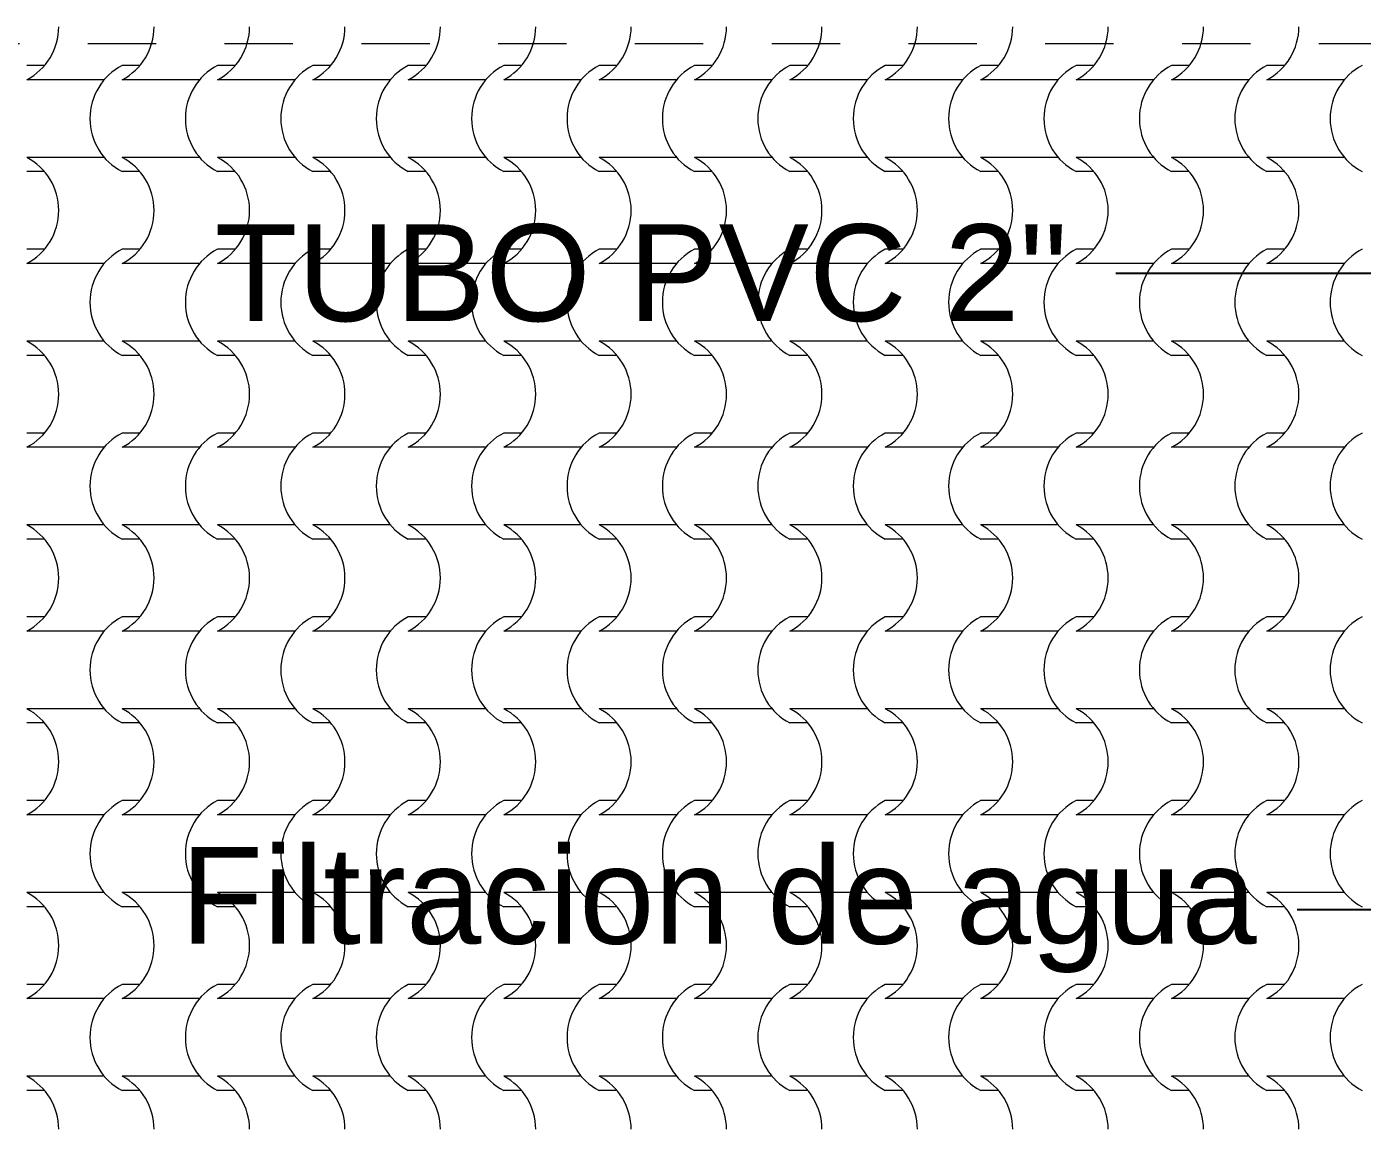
# Model space of a CAD drawing. Header units: metres. Extents: x -41 to 412, y -15 to 25.
# Drawn here: x 133.874 to 135.941, y 15.327 to 17.034 of the extents above; entities that cross this region are included whole.
import ezdxf

# ---------------------------------------------------------------- set-up
doc = ezdxf.new("R2010")
doc.units = ezdxf.units.M
doc.header["$MEASUREMENT"] = 0
doc.linetypes.add('Dashed', pattern=[0.211667, 0.105833, -0.105833])
for name, color, linetype in [('2D Drafting - General', 7, 'Continuous'), ('Annotation - Label', 7, 'Continuous'), ('Shell - Roof', 7, 'Continuous')]:
    doc.layers.add(name, color=color, linetype=linetype)
doc.styles.add('GENERATED_STYLE_2', font='arial.ttf')
doc.dimstyles.new('GENERATED_STYLE__5', dxfattribs={"dimtxt": 0.18, "dimasz": 0.1824, "dimexe": 0.18, "dimexo": 0.0625, "dimgap": 0.09, "dimtad": 0, "dimtih": 1, "dimtoh": 1, "dimdec": 4, "dimzin": 0, "dimdsep": 46, "dimcen": 0.09, "dimadec": 0, "dimazin": 0, "dimtfac": 1, "dimtdec": 4, "dimtmove": 0, "dimatfit": 3, "dimldrblk": 'ARROWHEAD_5', "dimfxl": 1, "dimtolj": 1, "dimtzin": 0, "dimarcsym": 0})

# ---------------------------------------------------------------- blocks, each defined once
blk = doc.blocks.new('*X47', base_point=(152.192, 0))
at = {"layer": 'Shell - Roof', "color": 23, "linetype": 'Continuous', "lineweight": 13, "true_color": 0xbf8080}
for p, q in [((133.9017, 16.9735), (133.8742, 16.9735)), ((134.0494, 16.9735), (134.0218, 16.9735)), ((134.197, 16.9735), (134.1695, 16.9735)), ((134.3446, 16.9735), (134.3171, 16.9735)), ((134.4923, 16.9735), (134.4647, 16.9735)), ((134.6399, 16.9735), (134.6124, 16.9735)), ((134.7875, 16.9735), (134.76, 16.9735)), ((134.9352, 16.9735), (134.9076, 16.9735)), ((135.0828, 16.9735), (135.0553, 16.9735)), ((135.2304, 16.9735), (135.2029, 16.9735)), ((135.3781, 16.9735), (135.3505, 16.9735)), ((135.5257, 16.9735), (135.4982, 16.9735)), ((135.6733, 16.9735), (135.6458, 16.9735)), ((135.821, 16.9735), (135.7934, 16.9735)), ((133.9341, 16.9515), (133.8742, 16.9515)), ((133.994, 16.9515), (133.9341, 16.9515)), ((134.0817, 16.9515), (134.0218, 16.9515)), ((134.1416, 16.9515), (134.0817, 16.9515)), ((134.2294, 16.9515), (134.1695, 16.9515)), ((134.2892, 16.9515), (134.2294, 16.9515)), ((134.377, 16.9515), (134.3171, 16.9515)), ((134.4369, 16.9515), (134.377, 16.9515)), ((134.5246, 16.9515), (134.4647, 16.9515)), ((134.5845, 16.9515), (134.5246, 16.9515)), ((134.6723, 16.9515), (134.6124, 16.9515)), ((134.7321, 16.9515), (134.6723, 16.9515)), ((134.8199, 16.9515), (134.76, 16.9515)), ((134.8798, 16.9515), (134.8199, 16.9515)), ((134.9675, 16.9515), (134.9076, 16.9515)), ((135.0274, 16.9515), (134.9675, 16.9515)), ((135.1152, 16.9515), (135.0553, 16.9515)), ((135.175, 16.9515), (135.1152, 16.9515)), ((135.2628, 16.9515), (135.2029, 16.9515)), ((135.3227, 16.9515), (135.2628, 16.9515)), ((135.4104, 16.9515), (135.3505, 16.9515)), ((135.4703, 16.9515), (135.4104, 16.9515)), ((135.558, 16.9515), (135.4982, 16.9515)), ((135.6179, 16.9515), (135.558, 16.9515)), ((135.7057, 16.9515), (135.6458, 16.9515)), ((135.7656, 16.9515), (135.7057, 16.9515)), ((135.8533, 16.9515), (135.7934, 16.9515)), ((135.9132, 16.9515), (135.8533, 16.9515)), ((133.9341, 16.8312), (133.8742, 16.8312)), ((133.994, 16.8312), (133.9341, 16.8312)), ((134.0817, 16.8312), (134.0218, 16.8312)), ((134.1416, 16.8312), (134.0817, 16.8312)), ((134.2294, 16.8312), (134.1695, 16.8312)), ((134.2892, 16.8312), (134.2294, 16.8312)), ((134.377, 16.8312), (134.3171, 16.8312)), ((134.4369, 16.8312), (134.377, 16.8312)), ((134.5246, 16.8312), (134.4647, 16.8312)), ((134.5845, 16.8312), (134.5246, 16.8312)), ((134.6723, 16.8312), (134.6124, 16.8312)), ((134.7321, 16.8312), (134.6723, 16.8312)), ((134.8199, 16.8312), (134.76, 16.8312)), ((134.8798, 16.8312), (134.8199, 16.8312)), ((134.9675, 16.8312), (134.9076, 16.8312)), ((135.0274, 16.8312), (134.9675, 16.8312)), ((135.1152, 16.8312), (135.0553, 16.8312)), ((135.175, 16.8312), (135.1152, 16.8312)), ((135.2628, 16.8312), (135.2029, 16.8312)), ((135.3227, 16.8312), (135.2628, 16.8312)), ((135.4104, 16.8312), (135.3505, 16.8312)), ((135.4703, 16.8312), (135.4104, 16.8312)), ((135.558, 16.8312), (135.4982, 16.8312)), ((135.6179, 16.8312), (135.558, 16.8312)), ((135.7057, 16.8312), (135.6458, 16.8312)), ((135.7656, 16.8312), (135.7057, 16.8312)), ((135.8533, 16.8312), (135.7934, 16.8312)), ((135.9132, 16.8312), (135.8533, 16.8312)), ((133.9017, 16.8092), (133.8742, 16.8092)), ((134.0494, 16.8092), (134.0218, 16.8092)), ((134.197, 16.8092), (134.1695, 16.8092)), ((134.3446, 16.8092), (134.3171, 16.8092)), ((134.4923, 16.8092), (134.4647, 16.8092)), ((134.6399, 16.8092), (134.6124, 16.8092)), ((134.7875, 16.8092), (134.76, 16.8092)), ((134.9352, 16.8092), (134.9076, 16.8092)), ((135.0828, 16.8092), (135.0553, 16.8092)), ((135.2304, 16.8092), (135.2029, 16.8092)), ((135.3781, 16.8092), (135.3505, 16.8092)), ((135.5257, 16.8092), (135.4982, 16.8092)), ((135.6733, 16.8092), (135.6458, 16.8092)), ((135.821, 16.8092), (135.7934, 16.8092)), ((133.9017, 16.689), (133.8742, 16.689)), ((134.0494, 16.689), (134.0218, 16.689)), ((134.197, 16.689), (134.1695, 16.689)), ((134.3446, 16.689), (134.3171, 16.689)), ((134.4923, 16.689), (134.4647, 16.689)), ((134.6399, 16.689), (134.6124, 16.689)), ((134.7875, 16.689), (134.76, 16.689)), ((134.9352, 16.689), (134.9076, 16.689)), ((135.0828, 16.689), (135.0553, 16.689)), ((135.2304, 16.689), (135.2029, 16.689)), ((135.3781, 16.689), (135.3505, 16.689)), ((135.5257, 16.689), (135.4982, 16.689)), ((135.6733, 16.689), (135.6458, 16.689)), ((135.821, 16.689), (135.7934, 16.689)), ((133.9341, 16.667), (133.8742, 16.667)), ((133.994, 16.667), (133.9341, 16.667)), ((134.0817, 16.667), (134.0218, 16.667)), ((134.1416, 16.667), (134.0817, 16.667)), ((134.2294, 16.667), (134.1695, 16.667)), ((134.2892, 16.667), (134.2294, 16.667)), ((134.377, 16.667), (134.3171, 16.667)), ((134.4369, 16.667), (134.377, 16.667)), ((134.5246, 16.667), (134.4647, 16.667)), ((134.5845, 16.667), (134.5246, 16.667)), ((134.6723, 16.667), (134.6124, 16.667)), ((134.7321, 16.667), (134.6723, 16.667)), ((134.8199, 16.667), (134.76, 16.667)), ((134.8798, 16.667), (134.8199, 16.667)), ((134.9675, 16.667), (134.9076, 16.667)), ((135.0274, 16.667), (134.9675, 16.667)), ((135.1152, 16.667), (135.0553, 16.667)), ((135.175, 16.667), (135.1152, 16.667)), ((135.2628, 16.667), (135.2029, 16.667)), ((135.3227, 16.667), (135.2628, 16.667)), ((135.4104, 16.667), (135.3505, 16.667)), ((135.4703, 16.667), (135.4104, 16.667)), ((135.558, 16.667), (135.4982, 16.667)), ((135.6179, 16.667), (135.558, 16.667)), ((135.7057, 16.667), (135.6458, 16.667)), ((135.7656, 16.667), (135.7057, 16.667)), ((135.8533, 16.667), (135.7934, 16.667)), ((135.9132, 16.667), (135.8533, 16.667)), ((133.9341, 16.5468), (133.8742, 16.5468)), ((133.994, 16.5468), (133.9341, 16.5468)), ((134.0817, 16.5468), (134.0218, 16.5468)), ((134.1416, 16.5468), (134.0817, 16.5468)), ((134.2294, 16.5468), (134.1695, 16.5468)), ((134.2892, 16.5468), (134.2294, 16.5468)), ((134.377, 16.5468), (134.3171, 16.5468)), ((134.4369, 16.5468), (134.377, 16.5468)), ((134.5246, 16.5468), (134.4647, 16.5468)), ((134.5845, 16.5468), (134.5246, 16.5468)), ((134.6723, 16.5468), (134.6124, 16.5468)), ((134.7321, 16.5468), (134.6723, 16.5468)), ((134.8199, 16.5468), (134.76, 16.5468)), ((134.8798, 16.5468), (134.8199, 16.5468)), ((134.9675, 16.5468), (134.9076, 16.5468)), ((135.0274, 16.5468), (134.9675, 16.5468)), ((135.1152, 16.5468), (135.0553, 16.5468)), ((135.175, 16.5468), (135.1152, 16.5468)), ((135.2628, 16.5468), (135.2029, 16.5468)), ((135.3227, 16.5468), (135.2628, 16.5468)), ((135.4104, 16.5468), (135.3505, 16.5468)), ((135.4703, 16.5468), (135.4104, 16.5468)), ((135.558, 16.5468), (135.4982, 16.5468)), ((135.6179, 16.5468), (135.558, 16.5468)), ((135.7057, 16.5468), (135.6458, 16.5468)), ((135.7656, 16.5468), (135.7057, 16.5468)), ((135.8533, 16.5468), (135.7934, 16.5468)), ((135.9132, 16.5468), (135.8533, 16.5468)), ((133.9017, 16.5247), (133.8742, 16.5247)), ((134.0494, 16.5247), (134.0218, 16.5247)), ((134.197, 16.5247), (134.1695, 16.5247)), ((134.3446, 16.5247), (134.3171, 16.5247)), ((134.4923, 16.5247), (134.4647, 16.5247)), ((134.6399, 16.5247), (134.6124, 16.5247)), ((134.7875, 16.5247), (134.76, 16.5247)), ((134.9352, 16.5247), (134.9076, 16.5247)), ((135.0828, 16.5247), (135.0553, 16.5247)), ((135.2304, 16.5247), (135.2029, 16.5247)), ((135.3781, 16.5247), (135.3505, 16.5247)), ((135.5257, 16.5247), (135.4982, 16.5247)), ((135.6733, 16.5247), (135.6458, 16.5247)), ((135.821, 16.5247), (135.7934, 16.5247)), ((133.9017, 16.4045), (133.8742, 16.4045)), ((134.0494, 16.4045), (134.0218, 16.4045)), ((134.197, 16.4045), (134.1695, 16.4045)), ((134.3446, 16.4045), (134.3171, 16.4045)), ((134.4923, 16.4045), (134.4647, 16.4045)), ((134.6399, 16.4045), (134.6124, 16.4045)), ((134.7875, 16.4045), (134.76, 16.4045)), ((134.9352, 16.4045), (134.9076, 16.4045)), ((135.0828, 16.4045), (135.0553, 16.4045)), ((135.2304, 16.4045), (135.2029, 16.4045)), ((135.3781, 16.4045), (135.3505, 16.4045)), ((135.5257, 16.4045), (135.4982, 16.4045)), ((135.6733, 16.4045), (135.6458, 16.4045)), ((135.821, 16.4045), (135.7934, 16.4045)), ((133.9341, 16.3825), (133.8742, 16.3825)), ((133.994, 16.3825), (133.9341, 16.3825)), ((134.0817, 16.3825), (134.0218, 16.3825)), ((134.1416, 16.3825), (134.0817, 16.3825)), ((134.2294, 16.3825), (134.1695, 16.3825)), ((134.2892, 16.3825), (134.2294, 16.3825)), ((134.377, 16.3825), (134.3171, 16.3825)), ((134.4369, 16.3825), (134.377, 16.3825)), ((134.5246, 16.3825), (134.4647, 16.3825)), ((134.5845, 16.3825), (134.5246, 16.3825)), ((134.6723, 16.3825), (134.6124, 16.3825)), ((134.7321, 16.3825), (134.6723, 16.3825)), ((134.8199, 16.3825), (134.76, 16.3825)), ((134.8798, 16.3825), (134.8199, 16.3825)), ((134.9675, 16.3825), (134.9076, 16.3825)), ((135.0274, 16.3825), (134.9675, 16.3825)), ((135.1152, 16.3825), (135.0553, 16.3825)), ((135.175, 16.3825), (135.1152, 16.3825)), ((135.2628, 16.3825), (135.2029, 16.3825)), ((135.3227, 16.3825), (135.2628, 16.3825)), ((135.4104, 16.3825), (135.3505, 16.3825)), ((135.4703, 16.3825), (135.4104, 16.3825)), ((135.558, 16.3825), (135.4982, 16.3825)), ((135.6179, 16.3825), (135.558, 16.3825)), ((135.7057, 16.3825), (135.6458, 16.3825)), ((135.7656, 16.3825), (135.7057, 16.3825)), ((135.8533, 16.3825), (135.7934, 16.3825)), ((135.9132, 16.3825), (135.8533, 16.3825)), ((133.9341, 16.2623), (133.8742, 16.2623)), ((133.994, 16.2623), (133.9341, 16.2623)), ((134.0817, 16.2623), (134.0218, 16.2623)), ((134.1416, 16.2623), (134.0817, 16.2623)), ((134.2294, 16.2623), (134.1695, 16.2623)), ((134.2892, 16.2623), (134.2294, 16.2623)), ((134.377, 16.2623), (134.3171, 16.2623)), ((134.4369, 16.2623), (134.377, 16.2623)), ((134.5246, 16.2623), (134.4647, 16.2623)), ((134.5845, 16.2623), (134.5246, 16.2623)), ((134.6723, 16.2623), (134.6124, 16.2623)), ((134.7321, 16.2623), (134.6723, 16.2623)), ((134.8199, 16.2623), (134.76, 16.2623)), ((134.8798, 16.2623), (134.8199, 16.2623)), ((134.9675, 16.2623), (134.9076, 16.2623)), ((135.0274, 16.2623), (134.9675, 16.2623)), ((135.1152, 16.2623), (135.0553, 16.2623)), ((135.175, 16.2623), (135.1152, 16.2623)), ((135.2628, 16.2623), (135.2029, 16.2623)), ((135.3227, 16.2623), (135.2628, 16.2623)), ((135.4104, 16.2623), (135.3505, 16.2623)), ((135.4703, 16.2623), (135.4104, 16.2623)), ((135.558, 16.2623), (135.4982, 16.2623)), ((135.6179, 16.2623), (135.558, 16.2623)), ((135.7057, 16.2623), (135.6458, 16.2623)), ((135.7656, 16.2623), (135.7057, 16.2623)), ((135.8533, 16.2623), (135.7934, 16.2623)), ((135.9132, 16.2623), (135.8533, 16.2623)), ((133.9017, 16.2403), (133.8742, 16.2403)), ((134.0494, 16.2403), (134.0218, 16.2403)), ((134.197, 16.2403), (134.1695, 16.2403)), ((134.3446, 16.2403), (134.3171, 16.2403)), ((134.4923, 16.2403), (134.4647, 16.2403)), ((134.6399, 16.2403), (134.6124, 16.2403)), ((134.7875, 16.2403), (134.76, 16.2403)), ((134.9352, 16.2403), (134.9076, 16.2403)), ((135.0828, 16.2403), (135.0553, 16.2403)), ((135.2304, 16.2403), (135.2029, 16.2403)), ((135.3781, 16.2403), (135.3505, 16.2403)), ((135.5257, 16.2403), (135.4982, 16.2403)), ((135.6733, 16.2403), (135.6458, 16.2403)), ((135.821, 16.2403), (135.7934, 16.2403)), ((133.9017, 16.12), (133.8742, 16.12)), ((134.0494, 16.12), (134.0218, 16.12)), ((134.197, 16.12), (134.1695, 16.12)), ((134.3446, 16.12), (134.3171, 16.12)), ((134.4923, 16.12), (134.4647, 16.12)), ((134.6399, 16.12), (134.6124, 16.12)), ((134.7875, 16.12), (134.76, 16.12)), ((134.9352, 16.12), (134.9076, 16.12)), ((135.0828, 16.12), (135.0553, 16.12)), ((135.2304, 16.12), (135.2029, 16.12)), ((135.3781, 16.12), (135.3505, 16.12)), ((135.5257, 16.12), (135.4982, 16.12)), ((135.6733, 16.12), (135.6458, 16.12)), ((135.821, 16.12), (135.7934, 16.12)), ((133.9341, 16.098), (133.8742, 16.098)), ((133.994, 16.098), (133.9341, 16.098)), ((134.0817, 16.098), (134.0218, 16.098)), ((134.1416, 16.098), (134.0817, 16.098)), ((134.2294, 16.098), (134.1695, 16.098)), ((134.2892, 16.098), (134.2294, 16.098)), ((134.377, 16.098), (134.3171, 16.098)), ((134.4369, 16.098), (134.377, 16.098)), ((134.5246, 16.098), (134.4647, 16.098)), ((134.5845, 16.098), (134.5246, 16.098)), ((134.6723, 16.098), (134.6124, 16.098)), ((134.7321, 16.098), (134.6723, 16.098)), ((134.8199, 16.098), (134.76, 16.098)), ((134.8798, 16.098), (134.8199, 16.098)), ((134.9675, 16.098), (134.9076, 16.098)), ((135.0274, 16.098), (134.9675, 16.098)), ((135.1152, 16.098), (135.0553, 16.098)), ((135.175, 16.098), (135.1152, 16.098)), ((135.2628, 16.098), (135.2029, 16.098)), ((135.3227, 16.098), (135.2628, 16.098)), ((135.4104, 16.098), (135.3505, 16.098)), ((135.4703, 16.098), (135.4104, 16.098)), ((135.558, 16.098), (135.4982, 16.098)), ((135.6179, 16.098), (135.558, 16.098)), ((135.7057, 16.098), (135.6458, 16.098)), ((135.7656, 16.098), (135.7057, 16.098)), ((135.8533, 16.098), (135.7934, 16.098)), ((135.9132, 16.098), (135.8533, 16.098)), ((133.9341, 15.9778), (133.8742, 15.9778)), ((133.994, 15.9778), (133.9341, 15.9778)), ((134.0817, 15.9778), (134.0218, 15.9778)), ((134.1416, 15.9778), (134.0817, 15.9778)), ((134.2294, 15.9778), (134.1695, 15.9778)), ((134.2892, 15.9778), (134.2294, 15.9778)), ((134.377, 15.9778), (134.3171, 15.9778)), ((134.4369, 15.9778), (134.377, 15.9778)), ((134.5246, 15.9778), (134.4647, 15.9778)), ((134.5845, 15.9778), (134.5246, 15.9778)), ((134.6723, 15.9778), (134.6124, 15.9778)), ((134.7321, 15.9778), (134.6723, 15.9778)), ((134.8199, 15.9778), (134.76, 15.9778)), ((134.8798, 15.9778), (134.8199, 15.9778)), ((134.9675, 15.9778), (134.9076, 15.9778)), ((135.0274, 15.9778), (134.9675, 15.9778)), ((135.1152, 15.9778), (135.0553, 15.9778)), ((135.175, 15.9778), (135.1152, 15.9778)), ((135.2628, 15.9778), (135.2029, 15.9778)), ((135.3227, 15.9778), (135.2628, 15.9778)), ((135.4104, 15.9778), (135.3505, 15.9778)), ((135.4703, 15.9778), (135.4104, 15.9778)), ((135.558, 15.9778), (135.4982, 15.9778)), ((135.6179, 15.9778), (135.558, 15.9778)), ((135.7057, 15.9778), (135.6458, 15.9778)), ((135.7656, 15.9778), (135.7057, 15.9778)), ((135.8533, 15.9778), (135.7934, 15.9778)), ((135.9132, 15.9778), (135.8533, 15.9778)), ((133.9017, 15.9558), (133.8742, 15.9558)), ((134.0494, 15.9558), (134.0218, 15.9558)), ((134.197, 15.9558), (134.1695, 15.9558)), ((134.3446, 15.9558), (134.3171, 15.9558)), ((134.4923, 15.9558), (134.4647, 15.9558)), ((134.6399, 15.9558), (134.6124, 15.9558)), ((134.7875, 15.9558), (134.76, 15.9558)), ((134.9352, 15.9558), (134.9076, 15.9558)), ((135.0828, 15.9558), (135.0553, 15.9558)), ((135.2304, 15.9558), (135.2029, 15.9558)), ((135.3781, 15.9558), (135.3505, 15.9558)), ((135.5257, 15.9558), (135.4982, 15.9558)), ((135.6733, 15.9558), (135.6458, 15.9558)), ((135.821, 15.9558), (135.7934, 15.9558)), ((133.9017, 15.8356), (133.8742, 15.8356)), ((134.0494, 15.8356), (134.0218, 15.8356)), ((134.197, 15.8356), (134.1695, 15.8356)), ((134.3446, 15.8356), (134.3171, 15.8356)), ((134.4923, 15.8356), (134.4647, 15.8356)), ((134.6399, 15.8356), (134.6124, 15.8356)), ((134.7875, 15.8356), (134.76, 15.8356)), ((134.9352, 15.8356), (134.9076, 15.8356)), ((135.0828, 15.8356), (135.0553, 15.8356)), ((135.2304, 15.8356), (135.2029, 15.8356)), ((135.3781, 15.8356), (135.3505, 15.8356)), ((135.5257, 15.8356), (135.4982, 15.8356)), ((135.6733, 15.8356), (135.6458, 15.8356)), ((135.821, 15.8356), (135.7934, 15.8356)), ((133.9341, 15.8135), (133.8742, 15.8135)), ((133.994, 15.8135), (133.9341, 15.8135)), ((134.0817, 15.8135), (134.0218, 15.8135)), ((134.1416, 15.8135), (134.0817, 15.8135)), ((134.2294, 15.8135), (134.1695, 15.8135)), ((134.2892, 15.8135), (134.2294, 15.8135)), ((134.377, 15.8135), (134.3171, 15.8135)), ((134.4369, 15.8135), (134.377, 15.8135)), ((134.5246, 15.8135), (134.4647, 15.8135)), ((134.5845, 15.8135), (134.5246, 15.8135)), ((134.6723, 15.8135), (134.6124, 15.8135)), ((134.7321, 15.8135), (134.6723, 15.8135)), ((134.8199, 15.8135), (134.76, 15.8135)), ((134.8798, 15.8135), (134.8199, 15.8135)), ((134.9675, 15.8135), (134.9076, 15.8135)), ((135.0274, 15.8135), (134.9675, 15.8135)), ((135.1152, 15.8135), (135.0553, 15.8135)), ((135.175, 15.8135), (135.1152, 15.8135)), ((135.2628, 15.8135), (135.2029, 15.8135)), ((135.3227, 15.8135), (135.2628, 15.8135)), ((135.4104, 15.8135), (135.3505, 15.8135)), ((135.4703, 15.8135), (135.4104, 15.8135)), ((135.558, 15.8135), (135.4982, 15.8135)), ((135.6179, 15.8135), (135.558, 15.8135)), ((135.7057, 15.8135), (135.6458, 15.8135)), ((135.7656, 15.8135), (135.7057, 15.8135)), ((135.8533, 15.8135), (135.7934, 15.8135)), ((135.9132, 15.8135), (135.8533, 15.8135)), ((133.9341, 15.6933), (133.8742, 15.6933)), ((133.994, 15.6933), (133.9341, 15.6933)), ((134.0817, 15.6933), (134.0218, 15.6933)), ((134.1416, 15.6933), (134.0817, 15.6933)), ((134.2294, 15.6933), (134.1695, 15.6933)), ((134.2892, 15.6933), (134.2294, 15.6933)), ((134.377, 15.6933), (134.3171, 15.6933)), ((134.4369, 15.6933), (134.377, 15.6933)), ((134.5246, 15.6933), (134.4647, 15.6933)), ((134.5845, 15.6933), (134.5246, 15.6933)), ((134.6723, 15.6933), (134.6124, 15.6933)), ((134.7321, 15.6933), (134.6723, 15.6933)), ((134.8199, 15.6933), (134.76, 15.6933)), ((134.8798, 15.6933), (134.8199, 15.6933)), ((134.9675, 15.6933), (134.9076, 15.6933)), ((135.0274, 15.6933), (134.9675, 15.6933)), ((135.1152, 15.6933), (135.0553, 15.6933)), ((135.175, 15.6933), (135.1152, 15.6933)), ((135.2628, 15.6933), (135.2029, 15.6933)), ((135.3227, 15.6933), (135.2628, 15.6933)), ((135.4104, 15.6933), (135.3505, 15.6933)), ((135.4703, 15.6933), (135.4104, 15.6933)), ((135.558, 15.6933), (135.4982, 15.6933)), ((135.6179, 15.6933), (135.558, 15.6933)), ((135.7057, 15.6933), (135.6458, 15.6933)), ((135.7656, 15.6933), (135.7057, 15.6933)), ((135.8533, 15.6933), (135.7934, 15.6933)), ((135.9132, 15.6933), (135.8533, 15.6933)), ((133.9017, 15.6713), (133.8742, 15.6713)), ((134.0494, 15.6713), (134.0218, 15.6713)), ((134.197, 15.6713), (134.1695, 15.6713)), ((134.3446, 15.6713), (134.3171, 15.6713)), ((134.4923, 15.6713), (134.4647, 15.6713)), ((134.6399, 15.6713), (134.6124, 15.6713)), ((134.7875, 15.6713), (134.76, 15.6713)), ((134.9352, 15.6713), (134.9076, 15.6713)), ((135.0828, 15.6713), (135.0553, 15.6713)), ((135.2304, 15.6713), (135.2029, 15.6713)), ((135.3781, 15.6713), (135.3505, 15.6713)), ((135.5257, 15.6713), (135.4982, 15.6713)), ((135.6733, 15.6713), (135.6458, 15.6713)), ((135.821, 15.6713), (135.7934, 15.6713)), ((133.9017, 15.5511), (133.8742, 15.5511)), ((134.0494, 15.5511), (134.0218, 15.5511)), ((134.197, 15.5511), (134.1695, 15.5511)), ((134.3446, 15.5511), (134.3171, 15.5511)), ((134.4923, 15.5511), (134.4647, 15.5511)), ((134.6399, 15.5511), (134.6124, 15.5511)), ((134.7875, 15.5511), (134.76, 15.5511)), ((134.9352, 15.5511), (134.9076, 15.5511)), ((135.0828, 15.5511), (135.0553, 15.5511)), ((135.2304, 15.5511), (135.2029, 15.5511)), ((135.3781, 15.5511), (135.3505, 15.5511)), ((135.5257, 15.5511), (135.4982, 15.5511)), ((135.6733, 15.5511), (135.6458, 15.5511)), ((135.821, 15.5511), (135.7934, 15.5511)), ((133.9341, 15.5291), (133.8742, 15.5291)), ((133.994, 15.5291), (133.9341, 15.5291)), ((134.0817, 15.5291), (134.0218, 15.5291)), ((134.1416, 15.5291), (134.0817, 15.5291)), ((134.2294, 15.5291), (134.1695, 15.5291)), ((134.2892, 15.5291), (134.2294, 15.5291)), ((134.377, 15.5291), (134.3171, 15.5291)), ((134.4369, 15.5291), (134.377, 15.5291)), ((134.5246, 15.5291), (134.4647, 15.5291)), ((134.5845, 15.5291), (134.5246, 15.5291)), ((134.6723, 15.5291), (134.6124, 15.5291)), ((134.7321, 15.5291), (134.6723, 15.5291)), ((134.8199, 15.5291), (134.76, 15.5291)), ((134.8798, 15.5291), (134.8199, 15.5291)), ((134.9675, 15.5291), (134.9076, 15.5291)), ((135.0274, 15.5291), (134.9675, 15.5291)), ((135.1152, 15.5291), (135.0553, 15.5291)), ((135.175, 15.5291), (135.1152, 15.5291)), ((135.2628, 15.5291), (135.2029, 15.5291)), ((135.3227, 15.5291), (135.2628, 15.5291)), ((135.4104, 15.5291), (135.3505, 15.5291)), ((135.4703, 15.5291), (135.4104, 15.5291)), ((135.558, 15.5291), (135.4982, 15.5291)), ((135.6179, 15.5291), (135.558, 15.5291)), ((135.7057, 15.5291), (135.6458, 15.5291)), ((135.7656, 15.5291), (135.7057, 15.5291)), ((135.8533, 15.5291), (135.7934, 15.5291)), ((135.9132, 15.5291), (135.8533, 15.5291)), ((133.9341, 15.4088), (133.8742, 15.4088)), ((133.994, 15.4088), (133.9341, 15.4088)), ((134.0817, 15.4088), (134.0218, 15.4088)), ((134.1416, 15.4088), (134.0817, 15.4088)), ((134.2294, 15.4088), (134.1695, 15.4088)), ((134.2892, 15.4088), (134.2294, 15.4088)), ((134.377, 15.4088), (134.3171, 15.4088)), ((134.4369, 15.4088), (134.377, 15.4088)), ((134.5246, 15.4088), (134.4647, 15.4088)), ((134.5845, 15.4088), (134.5246, 15.4088)), ((134.6723, 15.4088), (134.6124, 15.4088)), ((134.7321, 15.4088), (134.6723, 15.4088)), ((134.8199, 15.4088), (134.76, 15.4088)), ((134.8798, 15.4088), (134.8199, 15.4088)), ((134.9675, 15.4088), (134.9076, 15.4088)), ((135.0274, 15.4088), (134.9675, 15.4088)), ((135.1152, 15.4088), (135.0553, 15.4088)), ((135.175, 15.4088), (135.1152, 15.4088)), ((135.2628, 15.4088), (135.2029, 15.4088)), ((135.3227, 15.4088), (135.2628, 15.4088)), ((135.4104, 15.4088), (135.3505, 15.4088)), ((135.4703, 15.4088), (135.4104, 15.4088)), ((135.558, 15.4088), (135.4982, 15.4088)), ((135.6179, 15.4088), (135.558, 15.4088)), ((135.7057, 15.4088), (135.6458, 15.4088)), ((135.7656, 15.4088), (135.7057, 15.4088)), ((135.8533, 15.4088), (135.7934, 15.4088)), ((135.9132, 15.4088), (135.8533, 15.4088)), ((133.9017, 15.3868), (133.8742, 15.3868)), ((134.0494, 15.3868), (134.0218, 15.3868)), ((134.197, 15.3868), (134.1695, 15.3868)), ((134.3446, 15.3868), (134.3171, 15.3868)), ((134.4923, 15.3868), (134.4647, 15.3868)), ((134.6399, 15.3868), (134.6124, 15.3868)), ((134.7875, 15.3868), (134.76, 15.3868)), ((134.9352, 15.3868), (134.9076, 15.3868)), ((135.0828, 15.3868), (135.0553, 15.3868)), ((135.2304, 15.3868), (135.2029, 15.3868)), ((135.3781, 15.3868), (135.3505, 15.3868)), ((135.5257, 15.3868), (135.4982, 15.3868)), ((135.6733, 15.3868), (135.6458, 15.3868)), ((135.821, 15.3868), (135.7934, 15.3868))]:
    blk.add_line(p, q, dxfattribs=at)
for centre, major_axis, start_param, end_param in [((133.833, 17.0339), (0, 0.0925), 3.612631, 4.709413), ((133.9806, 17.0339), (0, 0.0925), 3.612631, 4.709413), ((134.1283, 17.0339), (0, 0.0925), 3.612631, 4.709413), ((134.2759, 17.0339), (0, 0.0925), 3.612631, 4.709413), ((134.4235, 17.0339), (0, 0.0925), 3.612631, 4.709413), ((134.5712, 17.0339), (0, 0.0925), 3.612631, 4.709413), ((134.7188, 17.0339), (0, 0.0925), 3.612631, 4.709413), ((134.8664, 17.0339), (0, 0.0925), 3.612631, 4.709413), ((135.0141, 17.0339), (0, 0.0925), 3.612631, 4.709413), ((135.1617, 17.0339), (0, 0.0925), 3.612631, 4.709413), ((135.3093, 17.0339), (0, 0.0925), 3.612631, 4.709413), ((135.457, 17.0339), (0, 0.0925), 3.612631, 4.709413), ((135.6046, 17.0339), (0, 0.0925), 3.612631, 4.709413), ((135.7522, 17.0339), (0, 0.0925), 3.612631, 4.709413), ((134.0624, 16.8914), (0, 0.0919), 0.466079, 2.675513), ((134.21, 16.8914), (0, 0.0919), 0.466079, 2.675513), ((134.3577, 16.8914), (0, 0.0919), 0.466079, 2.675513), ((134.5053, 16.8914), (0, 0.0919), 0.466079, 2.675513), ((134.6529, 16.8914), (0, 0.0919), 0.466079, 2.675513), ((134.8006, 16.8914), (0, 0.0919), 0.466079, 2.675513), ((134.9482, 16.8914), (0, 0.0919), 0.466079, 2.675513), ((135.0958, 16.8914), (0, 0.0919), 0.466079, 2.675513), ((135.2435, 16.8914), (0, 0.0919), 0.466079, 2.675513), ((135.3911, 16.8914), (0, 0.0919), 0.466079, 2.675513), ((135.5387, 16.8914), (0, 0.0919), 0.466079, 2.675513), ((135.6864, 16.8914), (0, 0.0919), 0.466079, 2.675513), ((135.834, 16.8914), (0, 0.0919), 0.466079, 2.675513), ((135.9816, 16.8914), (0, 0.0919), 0.466079, 2.675513), ((133.833, 16.7488), (0, 0.0925), 4.715365, 5.812147), ((133.9806, 16.7488), (0, 0.0925), 4.715365, 5.812147), ((134.1283, 16.7488), (0, 0.0925), 4.715365, 5.812147), ((134.2759, 16.7488), (0, 0.0925), 4.715365, 5.812147), ((134.4235, 16.7488), (0, 0.0925), 4.715365, 5.812147), ((134.5712, 16.7488), (0, 0.0925), 4.715365, 5.812147), ((134.7188, 16.7488), (0, 0.0925), 4.715365, 5.812147), ((134.8664, 16.7488), (0, 0.0925), 4.715365, 5.812147), ((135.0141, 16.7488), (0, 0.0925), 4.715365, 5.812147), ((135.1617, 16.7488), (0, 0.0925), 4.715365, 5.812147), ((135.3093, 16.7488), (0, 0.0925), 4.715365, 5.812147), ((135.457, 16.7488), (0, 0.0925), 4.715365, 5.812147), ((135.6046, 16.7488), (0, 0.0925), 4.715365, 5.812147), ((135.7522, 16.7488), (0, 0.0925), 4.715365, 5.812147), ((133.833, 16.7494), (0, 0.0925), 3.612631, 4.709413), ((133.9806, 16.7494), (0, 0.0925), 3.612631, 4.709413), ((134.1283, 16.7494), (0, 0.0925), 3.612631, 4.709413), ((134.2759, 16.7494), (0, 0.0925), 3.612631, 4.709413), ((134.4235, 16.7494), (0, 0.0925), 3.612631, 4.709413), ((134.5712, 16.7494), (0, 0.0925), 3.612631, 4.709413), ((134.7188, 16.7494), (0, 0.0925), 3.612631, 4.709413), ((134.8664, 16.7494), (0, 0.0925), 3.612631, 4.709413), ((135.0141, 16.7494), (0, 0.0925), 3.612631, 4.709413), ((135.1617, 16.7494), (0, 0.0925), 3.612631, 4.709413), ((135.3093, 16.7494), (0, 0.0925), 3.612631, 4.709413), ((135.457, 16.7494), (0, 0.0925), 3.612631, 4.709413), ((135.6046, 16.7494), (0, 0.0925), 3.612631, 4.709413), ((135.7522, 16.7494), (0, 0.0925), 3.612631, 4.709413), ((134.0624, 16.6069), (0, 0.0919), 0.466079, 2.675513), ((134.21, 16.6069), (0, 0.0919), 0.466079, 2.675513), ((134.3577, 16.6069), (0, 0.0919), 0.466079, 2.675513), ((134.5053, 16.6069), (0, 0.0919), 0.466079, 2.675513), ((134.6529, 16.6069), (0, 0.0919), 0.466079, 2.675513), ((134.8006, 16.6069), (0, 0.0919), 0.466079, 2.675513), ((134.9482, 16.6069), (0, 0.0919), 0.466079, 2.675513), ((135.0958, 16.6069), (0, 0.0919), 0.466079, 2.675513), ((135.2435, 16.6069), (0, 0.0919), 0.466079, 2.675513), ((135.3911, 16.6069), (0, 0.0919), 0.466079, 2.675513), ((135.5387, 16.6069), (0, 0.0919), 0.466079, 2.675513), ((135.6864, 16.6069), (0, 0.0919), 0.466079, 2.675513), ((135.834, 16.6069), (0, 0.0919), 0.466079, 2.675513), ((135.9816, 16.6069), (0, 0.0919), 0.466079, 2.675513), ((133.833, 16.4644), (0, 0.0925), 4.715365, 5.812147), ((133.9806, 16.4644), (0, 0.0925), 4.715365, 5.812147), ((134.1283, 16.4644), (0, 0.0925), 4.715365, 5.812147), ((134.2759, 16.4644), (0, 0.0925), 4.715365, 5.812147), ((134.4235, 16.4644), (0, 0.0925), 4.715365, 5.812147), ((134.5712, 16.4644), (0, 0.0925), 4.715365, 5.812147), ((134.7188, 16.4644), (0, 0.0925), 4.715365, 5.812147), ((134.8664, 16.4644), (0, 0.0925), 4.715365, 5.812147), ((135.0141, 16.4644), (0, 0.0925), 4.715365, 5.812147), ((135.1617, 16.4644), (0, 0.0925), 4.715365, 5.812147), ((135.3093, 16.4644), (0, 0.0925), 4.715365, 5.812147), ((135.457, 16.4644), (0, 0.0925), 4.715365, 5.812147), ((135.6046, 16.4644), (0, 0.0925), 4.715365, 5.812147), ((135.7522, 16.4644), (0, 0.0925), 4.715365, 5.812147), ((133.833, 16.4649), (0, 0.0925), 3.612631, 4.709413), ((133.9806, 16.4649), (0, 0.0925), 3.612631, 4.709413), ((134.1283, 16.4649), (0, 0.0925), 3.612631, 4.709413), ((134.2759, 16.4649), (0, 0.0925), 3.612631, 4.709413), ((134.4235, 16.4649), (0, 0.0925), 3.612631, 4.709413), ((134.5712, 16.4649), (0, 0.0925), 3.612631, 4.709413), ((134.7188, 16.4649), (0, 0.0925), 3.612631, 4.709413), ((134.8664, 16.4649), (0, 0.0925), 3.612631, 4.709413), ((135.0141, 16.4649), (0, 0.0925), 3.612631, 4.709413), ((135.1617, 16.4649), (0, 0.0925), 3.612631, 4.709413), ((135.3093, 16.4649), (0, 0.0925), 3.612631, 4.709413), ((135.457, 16.4649), (0, 0.0925), 3.612631, 4.709413), ((135.6046, 16.4649), (0, 0.0925), 3.612631, 4.709413), ((135.7522, 16.4649), (0, 0.0925), 3.612631, 4.709413), ((134.0624, 16.3224), (0, 0.0919), 0.466079, 2.675513), ((134.21, 16.3224), (0, 0.0919), 0.466079, 2.675513), ((134.3577, 16.3224), (0, 0.0919), 0.466079, 2.675513), ((134.5053, 16.3224), (0, 0.0919), 0.466079, 2.675513), ((134.6529, 16.3224), (0, 0.0919), 0.466079, 2.675513), ((134.8006, 16.3224), (0, 0.0919), 0.466079, 2.675513), ((134.9482, 16.3224), (0, 0.0919), 0.466079, 2.675513), ((135.0958, 16.3224), (0, 0.0919), 0.466079, 2.675513), ((135.2435, 16.3224), (0, 0.0919), 0.466079, 2.675513), ((135.3911, 16.3224), (0, 0.0919), 0.466079, 2.675513), ((135.5387, 16.3224), (0, 0.0919), 0.466079, 2.675513), ((135.6864, 16.3224), (0, 0.0919), 0.466079, 2.675513), ((135.834, 16.3224), (0, 0.0919), 0.466079, 2.675513), ((135.9816, 16.3224), (0, 0.0919), 0.466079, 2.675513), ((133.833, 16.1799), (0, 0.0925), 4.715365, 5.812147), ((133.9806, 16.1799), (0, 0.0925), 4.715365, 5.812147), ((134.1283, 16.1799), (0, 0.0925), 4.715365, 5.812147), ((134.2759, 16.1799), (0, 0.0925), 4.715365, 5.812147), ((134.4235, 16.1799), (0, 0.0925), 4.715365, 5.812147), ((134.5712, 16.1799), (0, 0.0925), 4.715365, 5.812147), ((134.7188, 16.1799), (0, 0.0925), 4.715365, 5.812147), ((134.8664, 16.1799), (0, 0.0925), 4.715365, 5.812147), ((135.0141, 16.1799), (0, 0.0925), 4.715365, 5.812147), ((135.1617, 16.1799), (0, 0.0925), 4.715365, 5.812147), ((135.3093, 16.1799), (0, 0.0925), 4.715365, 5.812147), ((135.457, 16.1799), (0, 0.0925), 4.715365, 5.812147), ((135.6046, 16.1799), (0, 0.0925), 4.715365, 5.812147), ((135.7522, 16.1799), (0, 0.0925), 4.715365, 5.812147), ((133.833, 16.1804), (0, 0.0925), 3.612631, 4.709413), ((133.9806, 16.1804), (0, 0.0925), 3.612631, 4.709413), ((134.1283, 16.1804), (0, 0.0925), 3.612631, 4.709413), ((134.2759, 16.1804), (0, 0.0925), 3.612631, 4.709413), ((134.4235, 16.1804), (0, 0.0925), 3.612631, 4.709413), ((134.5712, 16.1804), (0, 0.0925), 3.612631, 4.709413), ((134.7188, 16.1804), (0, 0.0925), 3.612631, 4.709413), ((134.8664, 16.1804), (0, 0.0925), 3.612631, 4.709413), ((135.0141, 16.1804), (0, 0.0925), 3.612631, 4.709413), ((135.1617, 16.1804), (0, 0.0925), 3.612631, 4.709413), ((135.3093, 16.1804), (0, 0.0925), 3.612631, 4.709413), ((135.457, 16.1804), (0, 0.0925), 3.612631, 4.709413), ((135.6046, 16.1804), (0, 0.0925), 3.612631, 4.709413), ((135.7522, 16.1804), (0, 0.0925), 3.612631, 4.709413), ((134.0624, 16.0379), (0, 0.0919), 0.466079, 2.675513), ((134.21, 16.0379), (0, 0.0919), 0.466079, 2.675513), ((134.3577, 16.0379), (0, 0.0919), 0.466079, 2.675513), ((134.5053, 16.0379), (0, 0.0919), 0.466079, 2.675513), ((134.6529, 16.0379), (0, 0.0919), 0.466079, 2.675513), ((134.8006, 16.0379), (0, 0.0919), 0.466079, 2.675513), ((134.9482, 16.0379), (0, 0.0919), 0.466079, 2.675513), ((135.0958, 16.0379), (0, 0.0919), 0.466079, 2.675513), ((135.2435, 16.0379), (0, 0.0919), 0.466079, 2.675513), ((135.3911, 16.0379), (0, 0.0919), 0.466079, 2.675513), ((135.5387, 16.0379), (0, 0.0919), 0.466079, 2.675513), ((135.6864, 16.0379), (0, 0.0919), 0.466079, 2.675513), ((135.834, 16.0379), (0, 0.0919), 0.466079, 2.675513), ((135.9816, 16.0379), (0, 0.0919), 0.466079, 2.675513), ((133.833, 15.8954), (0, 0.0925), 4.715365, 5.812147), ((133.9806, 15.8954), (0, 0.0925), 4.715365, 5.812147), ((134.1283, 15.8954), (0, 0.0925), 4.715365, 5.812147), ((134.2759, 15.8954), (0, 0.0925), 4.715365, 5.812147), ((134.4235, 15.8954), (0, 0.0925), 4.715365, 5.812147), ((134.5712, 15.8954), (0, 0.0925), 4.715365, 5.812147), ((134.7188, 15.8954), (0, 0.0925), 4.715365, 5.812147), ((134.8664, 15.8954), (0, 0.0925), 4.715365, 5.812147), ((135.0141, 15.8954), (0, 0.0925), 4.715365, 5.812147), ((135.1617, 15.8954), (0, 0.0925), 4.715365, 5.812147), ((135.3093, 15.8954), (0, 0.0925), 4.715365, 5.812147), ((135.457, 15.8954), (0, 0.0925), 4.715365, 5.812147), ((135.6046, 15.8954), (0, 0.0925), 4.715365, 5.812147), ((135.7522, 15.8954), (0, 0.0925), 4.715365, 5.812147), ((133.833, 15.8959), (0, 0.0925), 3.612631, 4.709413), ((133.9806, 15.8959), (0, 0.0925), 3.612631, 4.709413), ((134.1283, 15.8959), (0, 0.0925), 3.612631, 4.709413), ((134.2759, 15.8959), (0, 0.0925), 3.612631, 4.709413), ((134.4235, 15.8959), (0, 0.0925), 3.612631, 4.709413), ((134.5712, 15.8959), (0, 0.0925), 3.612631, 4.709413), ((134.7188, 15.8959), (0, 0.0925), 3.612631, 4.709413), ((134.8664, 15.8959), (0, 0.0925), 3.612631, 4.709413), ((135.0141, 15.8959), (0, 0.0925), 3.612631, 4.709413), ((135.1617, 15.8959), (0, 0.0925), 3.612631, 4.709413), ((135.3093, 15.8959), (0, 0.0925), 3.612631, 4.709413), ((135.457, 15.8959), (0, 0.0925), 3.612631, 4.709413), ((135.6046, 15.8959), (0, 0.0925), 3.612631, 4.709413), ((135.7522, 15.8959), (0, 0.0925), 3.612631, 4.709413), ((134.0624, 15.7534), (0, 0.0919), 0.466079, 2.675513), ((134.21, 15.7534), (0, 0.0919), 0.466079, 2.675513), ((134.3577, 15.7534), (0, 0.0919), 0.466079, 2.675513), ((134.5053, 15.7534), (0, 0.0919), 0.466079, 2.675513), ((134.6529, 15.7534), (0, 0.0919), 0.466079, 2.675513), ((134.8006, 15.7534), (0, 0.0919), 0.466079, 2.675513), ((134.9482, 15.7534), (0, 0.0919), 0.466079, 2.675513), ((135.0958, 15.7534), (0, 0.0919), 0.466079, 2.675513), ((135.2435, 15.7534), (0, 0.0919), 0.466079, 2.675513), ((135.3911, 15.7534), (0, 0.0919), 0.466079, 2.675513), ((135.5387, 15.7534), (0, 0.0919), 0.466079, 2.675513), ((135.6864, 15.7534), (0, 0.0919), 0.466079, 2.675513), ((135.834, 15.7534), (0, 0.0919), 0.466079, 2.675513), ((135.9816, 15.7534), (0, 0.0919), 0.466079, 2.675513), ((133.833, 15.6109), (0, 0.0925), 4.715365, 5.812147), ((133.9806, 15.6109), (0, 0.0925), 4.715365, 5.812147), ((134.1283, 15.6109), (0, 0.0925), 4.715365, 5.812147), ((134.2759, 15.6109), (0, 0.0925), 4.715365, 5.812147), ((134.4235, 15.6109), (0, 0.0925), 4.715365, 5.812147), ((134.5712, 15.6109), (0, 0.0925), 4.715365, 5.812147), ((134.7188, 15.6109), (0, 0.0925), 4.715365, 5.812147), ((134.8664, 15.6109), (0, 0.0925), 4.715365, 5.812147), ((135.0141, 15.6109), (0, 0.0925), 4.715365, 5.812147), ((135.1617, 15.6109), (0, 0.0925), 4.715365, 5.812147), ((135.3093, 15.6109), (0, 0.0925), 4.715365, 5.812147), ((135.457, 15.6109), (0, 0.0925), 4.715365, 5.812147), ((135.6046, 15.6109), (0, 0.0925), 4.715365, 5.812147), ((135.7522, 15.6109), (0, 0.0925), 4.715365, 5.812147), ((133.833, 15.6115), (0, 0.0925), 3.612631, 4.709413), ((133.9806, 15.6115), (0, 0.0925), 3.612631, 4.709413), ((134.1283, 15.6115), (0, 0.0925), 3.612631, 4.709413), ((134.2759, 15.6115), (0, 0.0925), 3.612631, 4.709413), ((134.4235, 15.6115), (0, 0.0925), 3.612631, 4.709413), ((134.5712, 15.6115), (0, 0.0925), 3.612631, 4.709413), ((134.7188, 15.6115), (0, 0.0925), 3.612631, 4.709413), ((134.8664, 15.6115), (0, 0.0925), 3.612631, 4.709413), ((135.0141, 15.6115), (0, 0.0925), 3.612631, 4.709413), ((135.1617, 15.6115), (0, 0.0925), 3.612631, 4.709413), ((135.3093, 15.6115), (0, 0.0925), 3.612631, 4.709413), ((135.457, 15.6115), (0, 0.0925), 3.612631, 4.709413), ((135.6046, 15.6115), (0, 0.0925), 3.612631, 4.709413), ((135.7522, 15.6115), (0, 0.0925), 3.612631, 4.709413), ((134.0624, 15.469), (0, 0.0919), 0.466079, 2.675513), ((134.21, 15.469), (0, 0.0919), 0.466079, 2.675513), ((134.3577, 15.469), (0, 0.0919), 0.466079, 2.675513), ((134.5053, 15.469), (0, 0.0919), 0.466079, 2.675513), ((134.6529, 15.469), (0, 0.0919), 0.466079, 2.675513), ((134.8006, 15.469), (0, 0.0919), 0.466079, 2.675513), ((134.9482, 15.469), (0, 0.0919), 0.466079, 2.675513), ((135.0958, 15.469), (0, 0.0919), 0.466079, 2.675513), ((135.2435, 15.469), (0, 0.0919), 0.466079, 2.675513), ((135.3911, 15.469), (0, 0.0919), 0.466079, 2.675513), ((135.5387, 15.469), (0, 0.0919), 0.466079, 2.675513), ((135.6864, 15.469), (0, 0.0919), 0.466079, 2.675513), ((135.834, 15.469), (0, 0.0919), 0.466079, 2.675513), ((135.9816, 15.469), (0, 0.0919), 0.466079, 2.675513), ((133.833, 15.3264), (0, 0.0925), 4.715365, 5.812147), ((133.9806, 15.3264), (0, 0.0925), 4.715365, 5.812147), ((134.1283, 15.3264), (0, 0.0925), 4.715365, 5.812147), ((134.2759, 15.3264), (0, 0.0925), 4.715365, 5.812147), ((134.4235, 15.3264), (0, 0.0925), 4.715365, 5.812147), ((134.5712, 15.3264), (0, 0.0925), 4.715365, 5.812147), ((134.7188, 15.3264), (0, 0.0925), 4.715365, 5.812147), ((134.8664, 15.3264), (0, 0.0925), 4.715365, 5.812147), ((135.0141, 15.3264), (0, 0.0925), 4.715365, 5.812147), ((135.1617, 15.3264), (0, 0.0925), 4.715365, 5.812147), ((135.3093, 15.3264), (0, 0.0925), 4.715365, 5.812147), ((135.457, 15.3264), (0, 0.0925), 4.715365, 5.812147), ((135.6046, 15.3264), (0, 0.0925), 4.715365, 5.812147), ((135.7522, 15.3264), (0, 0.0925), 4.715365, 5.812147)]:
    blk.add_ellipse(centre, major_axis=major_axis, ratio=0.982018, start_param=start_param, end_param=end_param, dxfattribs=at)
blk = doc.blocks.new('ARROWHEAD_5')
at = {"linetype": 'Continuous', "lineweight": 0}
blk.add_hatch(color=0, dxfattribs=at).paths.add_polyline_path([(-1, 0.2679), (0, 0), (-1, -0.2679)])
at = {"color": 0, "linetype": 'Continuous', "lineweight": 0}
blk.add_line((0, 0), (-1, 0), dxfattribs=at)

msp = doc.modelspace()

# ---------------------------------------------------------------- linework, layer by layer
at = {"layer": '2D Drafting - General', "color": 7, "linetype": 'Dashed', "lineweight": 13}
msp.add_lwpolyline([(132.3096, 17.9069), (132.3096, 7.9569), (142.3496, 7.9569), (142.3496, 17.0069), (137.3996, 17.0069), (137.3996, 17.9069), (137.2496, 17.9069), (137.2496, 17.0069), (132.4596, 17.0069), (132.4596, 17.9069)], close=True, dxfattribs=at)

# ---------------------------------------------------------------- block references
at = {"layer": 'Shell - Roof', "color": 23, "linetype": 'Continuous', "lineweight": 13, "true_color": 0xbf8080}
msp.add_blockref('*X47', (152.192, 0), dxfattribs=at)

# ---------------------------------------------------------------- texts
at = {"layer": 'Annotation - Label', "color": 5, "linetype": 'Continuous', "lineweight": 25, "char_height": 0.15, "attachment_point": 4, "style": 'GENERATED_STYLE_2'}
for s, insert in [('\\A1;TUBO PVC 2"', (134.165, 16.6517)), ('\\A1;Filtracion de agua', (134.1122, 15.6663))]:
    msp.add_mtext(s, dxfattribs=dict(at, insert=insert))

# ---------------------------------------------------------------- leaders
at = {"layer": 'Annotation - Label', "color": 151, "linetype": 'Continuous', "lineweight": 20, "true_color": 0x80c2ff, "annotation_type": 0, "has_hookline": 1, "hookline_direction": 1}
for points, text_width in [([(136.2049, 16.1443), (135.9624, 16.6517), (135.5596, 16.6517)], 1.3056), ([(136.2428, 16.0991), (136.2428, 15.6663), (135.8402, 15.6663)], 1.6397)]:
    msp.add_leader(points, dimstyle='GENERATED_STYLE__5', dxfattribs=dict(at, text_width=text_width))

doc.saveas('drawing.dxf')
